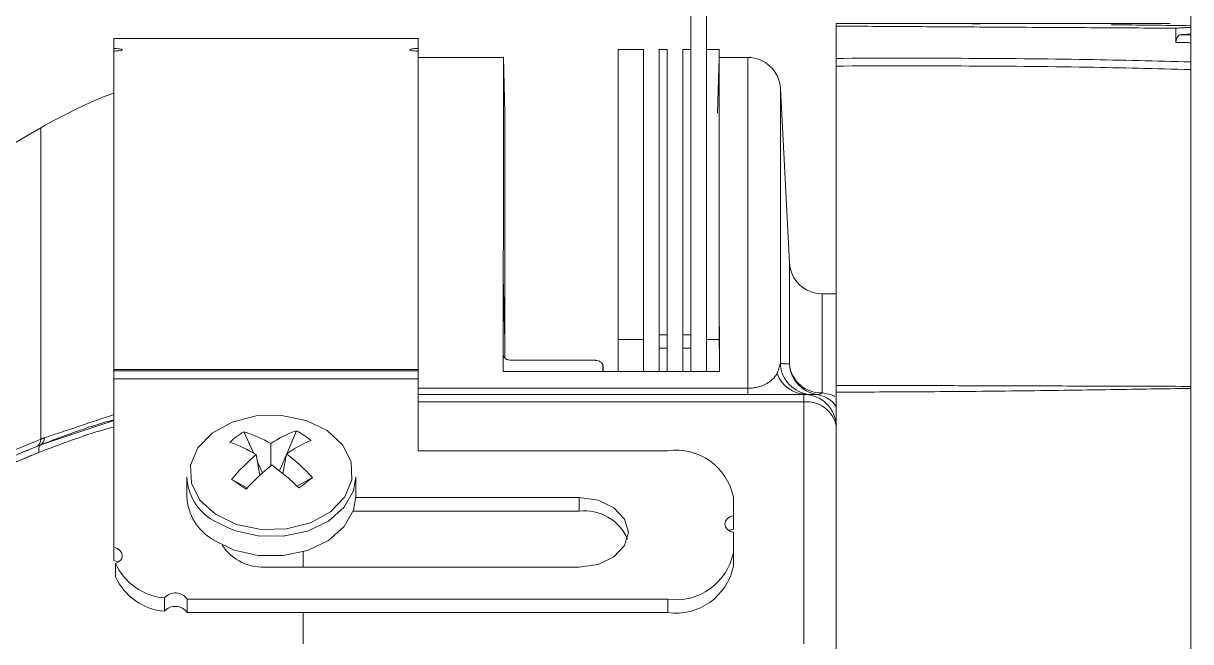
# Model space of a CAD drawing. Extents: x 2 to 136, y 1 to 99.
# Drawn here: x 101.306 to 103.529, y 47.537 to 48.715 of the extents above; entities that cross this region are included whole.
import ezdxf

# ---------------------------------------------------------------- set-up
doc = ezdxf.new("R2010")
doc.units = 0
doc.header["$MEASUREMENT"] = 0
doc.linetypes.add('SLD-Solid', pattern=[0])
doc.layers.add('OBJECT', color=7, linetype='CONTINUOUS')

msp = doc.modelspace()

# ---------------------------------------------------------------- linework, layer by layer
at = {"layer": 'OBJECT', "linetype": 'SLD-Solid', "lineweight": 15}
for p, q in [((103.5294, 44.4974), (103.5294, 53.47)), ((102.5772, 48.6335), (102.5772, 48.815)), ((102.6072, 48.6335), (102.6072, 48.815)), ((102.8544, 48.7097), (102.8544, 48.715)), ((102.8544, 48.7097), (102.8544, 48.6483)), ((103.0184, 48.715), (103.4904, 48.715)), ((103.1294, 48.715), (103.1294, 48.7143)), ((103.3794, 48.7123), (103.3794, 48.715)), ((102.0585, 48.686), (101.4785, 48.686)), ((101.4785, 48.6672), (101.4785, 48.686)), ((102.0585, 48.6672), (102.0585, 48.686)), ((101.4785, 48.6621), (101.4785, 48.6672)), ((102.0585, 48.6621), (102.0585, 48.6672)), ((102.4874, 48.665), (102.4394, 48.665)), ((102.4394, 48.1128), (102.4394, 48.665)), ((102.4874, 48.1128), (102.4874, 48.665)), ((102.5323, 48.665), (102.5174, 48.665)), ((102.5174, 48.1217), (102.5174, 48.665)), ((102.5323, 48.1217), (102.5323, 48.665)), ((102.5772, 48.665), (102.5623, 48.665)), ((102.5623, 48.1217), (102.5623, 48.665)), ((102.6312, 48.665), (102.6072, 48.665)), ((102.6312, 48.665), (102.6312, 48.1128)), ((101.4785, 48.0558), (101.4785, 48.6621)), ((102.0585, 48.0558), (102.0585, 48.6621)), ((102.2207, 48.65), (102.0585, 48.65)), ((102.2235, 48.5443), (102.2207, 48.6498)), ((102.6861, 48.65), (102.6312, 48.65)), ((102.6861, 48.0198), (102.6861, 48.65)), ((102.5772, 48.1217), (102.5772, 48.6335)), ((102.6072, 48.6335), (102.6072, 48.1128)), ((102.8544, 48.6337), (102.8544, 48.0171)), ((102.7654, 48.2588), (102.748, 48.5912)), ((102.748, 48.5912), (102.748, 48.0671)), ((102.2235, 48.1104), (102.2235, 48.545)), ((101.3394, 48.516), (100.618, 48.0995)), ((101.3394, 47.9227), (101.3394, 48.516)), ((102.7654, 48.066), (102.7654, 48.2588)), ((102.2203, 48.2309), (102.2235, 48.1104)), ((102.8544, 48.2), (102.8273, 48.2)), ((102.8273, 48.2), (102.8273, 48.011)), ((102.4394, 48.1128), (102.4874, 48.1128)), ((102.4394, 48.1128), (102.4394, 48.052)), ((102.4874, 48.1128), (102.4874, 48.052)), ((102.5174, 48.0965), (102.5174, 48.1217)), ((102.5174, 48.1217), (102.5323, 48.1217)), ((102.5323, 48.1217), (102.5323, 48.0965)), ((102.5623, 48.0965), (102.5623, 48.1217)), ((102.5623, 48.1217), (102.5772, 48.1217)), ((102.5772, 48.1217), (102.5772, 48.0965)), ((102.6312, 48.1128), (102.6072, 48.1128)), ((102.6072, 48.052), (102.6072, 48.1128)), ((102.6312, 48.0948), (102.6312, 48.1128)), ((102.5174, 48.0965), (102.5174, 48.052)), ((102.5323, 48.0965), (102.5174, 48.0965)), ((102.5323, 48.0965), (102.5323, 48.052)), ((102.5623, 48.0965), (102.5623, 48.052)), ((102.5772, 48.0965), (102.5623, 48.0965)), ((102.5772, 48.0965), (102.5772, 48.052)), ((101.4785, 48.053), (101.4785, 48.0558)), ((101.4785, 48.0558), (102.0585, 48.0558)), ((101.4785, 48.038), (101.4785, 48.053)), ((101.4785, 48.053), (102.0585, 48.053)), ((102.0585, 48.053), (102.0585, 48.0558)), ((102.0585, 48.038), (102.0585, 48.053)), ((102.2201, 48.052), (102.6319, 48.052)), ((101.4785, 47.7171), (101.4785, 48.038)), ((101.4785, 48.038), (102.0585, 48.038)), ((102.0585, 48.038), (102.0585, 47.901)), ((102.0585, 48.0198), (102.6861, 48.0198)), ((102.6861, 48.0198), (102.6861, 48.0082)), ((102.9265, 48.0253), (102.8544, 48.0253)), ((102.0585, 48.0082), (102.7924, 48.0082)), ((102.6861, 48.0082), (102.0585, 48.0082)), ((102.7924, 47.9939), (102.7924, 48.0082)), ((102.8544, 48.0126), (102.8544, 47.4894)), ((102.7924, 47.9939), (102.0585, 47.9939)), ((102.7924, 47.5329), (102.7924, 47.9939)), ((101.7259, 47.9369), (101.7445, 47.8966)), ((101.8264, 47.9391), (101.8081, 47.8953)), ((101.3395, 47.9122), (101.3394, 47.9123)), ((101.7778, 47.8725), (101.7776, 47.9145)), ((101.7497, 47.8935), (101.7567, 47.854)), ((101.8068, 47.8923), (101.7943, 47.8624)), ((101.8073, 47.8948), (101.8007, 47.8572)), ((102.0585, 47.901), (102.5335, 47.901)), ((101.7521, 47.8799), (101.7619, 47.8587)), ((101.6175, 47.8509), (101.6175, 47.8139)), ((101.7029, 47.8463), (101.7327, 47.83)), ((101.8571, 47.8496), (101.8278, 47.8331)), ((101.9395, 47.8139), (101.9395, 47.8509)), ((101.9395, 47.8116), (102.365, 47.8116)), ((102.365, 47.7861), (102.365, 47.8116)), ((102.6585, 47.7773), (102.6585, 47.8126)), ((101.9346, 47.7861), (102.365, 47.7861)), ((102.6585, 47.7773), (102.6585, 47.7518)), ((102.6585, 47.7066), (102.6585, 47.7455)), ((101.4785, 47.7171), (101.4785, 47.6917)), ((101.8394, 47.7086), (101.8394, 47.6793)), ((101.4818, 47.6863), (101.4818, 47.6608)), ((102.6585, 47.7066), (102.6585, 47.6811)), ((102.365, 47.6793), (101.772, 47.6793)), ((101.5748, 47.5951), (101.5748, 47.6205)), ((101.6184, 47.6182), (102.5335, 47.6182)), ((101.6184, 47.6182), (101.6184, 47.5927)), ((102.5335, 47.5927), (102.5335, 47.6182)), ((101.6184, 47.5927), (102.5335, 47.5927)), ((101.8394, 47.5927), (101.8394, 47.5329))]:
    msp.add_line(p, q, dxfattribs=at)
at = {"layer": 'OBJECT', "linetype": 'SLD-Solid', "lineweight": 15, "flags": 128}
for points in [[(102.6312, 48.6481), (102.6302, 48.6094), (102.6285, 48.5442)], [(101.4785, 47.9586), (101.3394, 47.9123), (101.3394, 47.9123), (101.3394, 47.9123)], [(101.6724, 47.7798), (101.7124, 47.7605), (101.7589, 47.7509), (101.8073, 47.7519), (101.8529, 47.7635), (101.8912, 47.7845), (101.9185, 47.8128), (101.9321, 47.8457), (101.9306, 47.8799), (101.9143, 47.9121), (101.8846, 47.9392), (101.8446, 47.9585), (101.7981, 47.9681), (101.7497, 47.9671), (101.7041, 47.9555), (101.6657, 47.9346), (101.6385, 47.9063), (101.6249, 47.8734), (101.6263, 47.8391), (101.6427, 47.8069), (101.6724, 47.7798)], [(101.336, 47.8977), (101.3359, 47.9006), (101.3359, 47.9033), (101.3361, 47.9056), (101.3364, 47.9076), (101.3369, 47.9092), (101.3376, 47.9106), (101.3385, 47.9116), (101.3395, 47.9122)], [(101.6681, 47.7681), (101.7076, 47.7487), (101.7534, 47.7385), (101.8013, 47.7383), (101.8473, 47.748), (101.8872, 47.7669), (101.9173, 47.7933), (101.9352, 47.8248), (101.9395, 47.8509)], [(101.6681, 47.7311), (101.7076, 47.7117), (101.7534, 47.7015), (101.8013, 47.7013), (101.8473, 47.711), (101.8872, 47.7299), (101.9173, 47.7563), (101.9352, 47.7878), (101.9395, 47.8139)], [(102.365, 47.8116), (102.4008, 47.8065), (102.4311, 47.7922), (102.4514, 47.7708), (102.4585, 47.7455), (102.4514, 47.7202), (102.4311, 47.6987), (102.4008, 47.6844), (102.365, 47.6793)], [(102.6585, 47.7455), (102.6519, 47.7479), (102.6468, 47.7516), (102.6434, 47.7562), (102.6423, 47.7614), (102.6434, 47.7665), (102.6468, 47.7712), (102.6519, 47.7749), (102.6585, 47.7773)], [(102.6506, 47.7486), (102.6519, 47.7494), (102.6585, 47.7518)], [(101.4785, 47.7171), (101.4847, 47.7149), (101.4897, 47.7115), (101.4931, 47.7073), (101.4946, 47.7025), (101.4942, 47.6976), (101.4917, 47.693), (101.4875, 47.6892), (101.4818, 47.6863)], [(101.4785, 47.6917), (101.4847, 47.6895), (101.4864, 47.6885)]]:
    msp.add_lwpolyline(points, dxfattribs=at)
at = {"layer": 'OBJECT', "linetype": 'SLD-Solid', "lineweight": 15}
for centre, radius, start, end in [((102.8544, -1.945), 50.66, 89.68898, 90), ((102.8544, -1.945), 50.66, 89.23656, 89.40622), ((102.6861, 48.588), 0.062, 3, 90), ((101.8394, 47.65), 1, 111.1585, 120), ((102.8273, 48.262), 0.062, 183, 270), ((102.8099, 48.0698), 0.062, 182.5109, 264.8716), ((102.8273, 48.069), 0.062, 182.7994, 260.9518), ((102.8255, 48.0713), 0.0603, 185.112, 271.7205), ((102.7982, 48.0682), 0.0599, 199.9391, 269.4293), ((102.7924, 47.9462), 0.062, 1.1518, 89.9956), ((102.8187, 48.0205), 0.0128, 264.8306, 312.121), ((102.7985, 47.9375), 0.0568, 10.0797, 96.1485), ((101.8272, 47.775), 0.191, 122.0142, 131.8137), ((101.6632, 47.7217), 0.2242, 59.3223, 73.7604), ((101.8981, 47.7361), 0.2153, 109.4634, 124.0339), ((101.7314, 47.7663), 0.1972, 51.5115, 61.1932), ((101.3239, 47.9224), 0.0155, 302.0402, 1.1252), ((101.3313, 47.9249), 0.015, 302.8502, 2.4787), ((101.6094, 47.6638), 0.2691, 58.5878, 70.3698), ((101.9566, 47.6798), 0.2617, 113.0569, 124.7889), ((102.001, 47.5976), 0.3883, 130.334, 140.1594), ((101.5775, 47.591), 0.3809, 42.7658, 52.897), ((102.5491, 47.7905), 0.1116, 11.4217, 98.0495), ((102.1066, 47.4776), 0.5139, 129.5502, 137.0248), ((101.4854, 47.4744), 0.4959, 45.8156, 53.6479), ((101.7185, 47.8557), 0.1011, 182.7053, 240.1436), ((103.9201, 51.1475), 3.9767, 236.1124, 236.5919), ((100.4044, 49.7563), 2.3971, 306.5243, 307.3039), ((101.7185, 47.8187), 0.1011, 182.7052, 240.1438), ((102.3751, 47.6979), 0.0887, 23.0744, 96.5384), ((101.7634, 47.7729), 0.0939, 213.3142, 275.2248), ((101.5847, 47.7331), 0.113, 204.4776, 264.9937), ((102.5491, 47.7287), 0.1116, 261.9505, 348.5783), ((102.5491, 47.7032), 0.1116, 261.9506, 348.5782), ((101.5847, 47.7077), 0.113, 204.4775, 264.9937), ((101.5957, 47.6023), 0.0277, 34.9615, 138.8586), ((101.5957, 47.5768), 0.0277, 34.9615, 138.8582)]:
    msp.add_arc(centre, radius, start, end, dxfattribs=at)
for points in [[(102.8544, 48.7097), (103.5011, 48.7057)], [(103.5294, 48.7075), (103.5011, 48.7057)], [(103.5011, 48.7057), (103.5014, 48.6788)], [(103.5112, 48.6933), (103.5294, 48.6945)], [(103.5112, 48.6933), (103.5294, 48.693)], [(101.4947, 48.6646), (101.4947, 48.6647)], [(102.0425, 48.665), (102.0423, 48.6647)], [(103.5294, 48.6781), (103.5014, 48.6788)], [(102.2235, 48.1017), (102.2235, 48.1104)], [(102.2235, 48.1017), (102.2235, 48.1017)], [(102.2235, 48.0776), (102.2235, 48.1017)], [(102.395, 48.0731), (102.2355, 48.0733)], [(102.4105, 48.052), (102.4102, 48.0628)], [(102.7418, 48.0478), (102.748, 48.0671)], [(102.9268, 48.0253), (103.5294, 48.0235)], [(102.7924, 48.0082), (102.7976, 48.0083)], [(102.8044, 48.008), (102.7976, 48.0083)], [(101.3463, 47.9255), (101.4785, 47.9697)], [(101.3394, 47.9227), (101.3463, 47.9255)], [(101.336, 47.8977), (101.2644, 47.8681)]]:
    msp.add_open_spline(points, degree=1, dxfattribs=at)
for points, knots in [([(103.5014, 48.6788), (103.5015, 48.6802), (103.5016, 48.6831), (103.503, 48.6869), (103.505, 48.6901), (103.5078, 48.6926), (103.51, 48.693), (103.5112, 48.6933)], [0, 0, 0, 0, 0.172104, 0.343699, 0.527172, 0.746258, 1, 1, 1, 1]), ([(101.4947, 48.6647), (101.4944, 48.665), (101.4939, 48.6656), (101.4897, 48.6664), (101.4843, 48.6669), (101.4802, 48.6671), (101.4785, 48.6672)], [0, 0, 0, 0, 0.273872, 0.547765, 0.818559, 1, 1, 1, 1]), ([(101.4785, 48.6621), (101.4809, 48.6622), (101.4858, 48.6625), (101.4912, 48.6632), (101.4941, 48.6639), (101.4945, 48.6644), (101.4947, 48.6646)], [0, 0, 0, 0, 0.278166, 0.556168, 0.835037, 1, 1, 1, 1]), ([(102.0423, 48.6647), (102.0426, 48.6644), (102.0431, 48.6638), (102.0473, 48.6629), (102.0527, 48.6623), (102.0568, 48.6621), (102.0585, 48.6621)], [0, 0, 0, 0, 0.275026, 0.549974, 0.820722, 1, 1, 1, 1]), ([(102.0585, 48.6672), (102.056, 48.6671), (102.0512, 48.6668), (102.0457, 48.6662), (102.0432, 48.6655), (102.0426, 48.6651), (102.0425, 48.665)], [0, 0, 0, 0, 0.298067, 0.59598, 0.894018, 1, 1, 1, 1]), ([(102.2203, 48.2309), (102.2204, 48.274), (102.2205, 48.3601), (102.2206, 48.4638), (102.2207, 48.5469), (102.2207, 48.607), (102.2207, 48.6401), (102.2207, 48.6539), (102.2207, 48.6499), (102.2207, 48.6498)], [0, 0, 0, 0, 0.164694, 0.329387, 0.498866, 0.668344, 0.833038, 0.997732, 1, 1, 1, 1]), ([(102.6312, 48.6481), (102.6312, 48.6473), (102.6312, 48.6457), (102.6313, 48.6146), (102.6313, 48.5609), (102.6314, 48.4825), (102.6315, 48.3745), (102.6316, 48.2352), (102.6318, 48.1133), (102.6319, 48.052)], [0, 0, 0, 0, 0.113769, 0.250999, 0.38823, 0.529447, 0.670665, 0.834511, 1, 1, 1, 1]), ([(102.8544, 48.6483), (103.0135, 48.6486), (103.2385, 48.649), (103.4635, 48.6433), (103.5294, 48.6416)], [0, 0, 0, 0, 0.707204, 1, 1, 1, 1]), ([(102.8544, 48.6337), (102.8544, 48.634), (102.8544, 48.6345), (102.8544, 48.6374), (102.8544, 48.6414), (102.8544, 48.6453), (102.8544, 48.6476), (102.8544, 48.6483)], [0, 0, 0, 0, 0.227366, 0.454733, 0.6821, 0.909465, 1, 1, 1, 1]), ([(103.5294, 48.6269), (103.4635, 48.6286), (103.2385, 48.6345), (103.0135, 48.634), (102.8544, 48.6337)], [0, 0, 0, 0, 0.292953, 1, 1, 1, 1]), ([(102.2201, 48.052), (102.2201, 48.066), (102.2202, 48.0939), (102.2202, 48.1341), (102.2203, 48.1805), (102.2203, 48.2118), (102.2203, 48.2309)], [0, 0, 0, 0, 0.218765, 0.43753, 0.656295, 1, 1, 1, 1]), ([(102.2202, 48.0834), (102.2202, 48.0801), (102.2202, 48.0697), (102.2202, 48.0592), (102.2202, 48.052)], [0, 0, 0, 0, 0.3251, 1, 1, 1, 1]), ([(102.2355, 48.0733), (102.234, 48.0734), (102.231, 48.0736), (102.2269, 48.0749), (102.2235, 48.077), (102.2208, 48.0799), (102.2204, 48.0822), (102.2202, 48.0834)], [0, 0, 0, 0, 0.172842, 0.345192, 0.529672, 0.742964, 1, 1, 1, 1]), ([(102.4102, 48.0628), (102.41, 48.0642), (102.4095, 48.067), (102.4058, 48.0703), (102.4013, 48.0723), (102.3975, 48.073), (102.3954, 48.073), (102.395, 48.0731)], [0, 0, 0, 0, 0.29148, 0.560989, 0.754894, 0.949735, 1, 1, 1, 1]), ([(102.4102, 48.052), (102.4102, 48.0531), (102.4102, 48.0561), (102.4102, 48.0597), (102.4102, 48.0623), (102.4102, 48.0628)], [0, 0, 0, 0, 0.28187, 0.85045, 1, 1, 1, 1]), ([(102.748, 48.0671), (102.7503, 48.0669), (102.7571, 48.0666), (102.7621, 48.0662), (102.7654, 48.066)], [0, 0, 0, 0, 0.33844, 1, 1, 1, 1]), ([(102.6861, 48.0198), (102.6888, 48.0199), (102.6948, 48.0201), (102.705, 48.0219), (102.7207, 48.0271), (102.7336, 48.0362), (102.7392, 48.044), (102.7418, 48.0478)], [0, 0, 0, 0, 0.064308, 0.144324, 0.280228, 0.653315, 1, 1, 1, 1]), ([(102.8544, 48.0126), (102.8544, 48.0173), (102.8544, 48.0238), (102.8544, 48.0242), (102.8544, 48.0243)], [0, 0, 0, 0, 0.732612, 1, 1, 1, 1]), ([(103.5294, 48.0197), (103.479, 48.0189), (103.3689, 48.0171), (103.1988, 48.0148), (103.0241, 48.013), (102.9093, 48.0127), (102.8544, 48.0126)], [0, 0, 0, 0, 0.223952, 0.489724, 0.755991, 1, 1, 1, 1]), ([(102.7976, 48.0083), (102.788, 48.0082), (102.7748, 48.0082), (102.7397, 48.0082), (102.7129, 48.0082), (102.6938, 48.0082), (102.6861, 48.0082)], [0, 0, 0, 0, 0.484963, 0.675898, 0.868393, 1, 1, 1, 1]), ([(102.8176, 48.0078), (102.817, 48.0078), (102.814, 48.0079), (102.8095, 48.008), (102.8052, 48.008), (102.8044, 48.008)], [0, 0, 0, 0, 0.169099, 0.845499, 1, 1, 1, 1]), ([(102.8544, 47.9848), (102.8528, 47.9874), (102.8492, 47.9931), (102.8396, 47.9998), (102.8296, 48.0051), (102.8208, 48.0071), (102.8176, 48.0078)], [0, 0, 0, 0, 0.293555, 0.667633, 0.881098, 1, 1, 1, 1]), ([(102.8273, 48.011), (102.8358, 48.0095), (102.8454, 48.0077), (102.8513, 48.0046), (102.852, 48.0042)], [0, 0, 0, 0, 0.887608, 1, 1, 1, 1]), ([(101.3395, 47.9122), (101.3395, 47.9122), (101.3797, 47.9273), (101.4253, 47.9453), (101.4729, 47.9582), (101.4785, 47.9597)], [0, 0, 0, 0, 0.000017, 0.881982, 1, 1, 1, 1]), ([(101.4785, 47.9461), (101.4727, 47.9445), (101.4239, 47.9314), (101.3772, 47.9135), (101.336, 47.8977)], [0, 0, 0, 0, 0.118347, 1, 1, 1, 1]), ([(101.3322, 47.9092), (101.1799, 47.8462), (100.8838, 47.7236), (100.588, 47.6006), (100.4442, 47.5409)], [0, 0, 0, 0, 0.514049, 1, 1, 1, 1]), ([(100.4514, 47.5533), (100.4822, 47.5662), (100.6555, 47.6385), (100.9515, 47.7617), (101.2168, 47.8718), (101.3394, 47.9227)], [0, 0, 0, 0, 0.104198, 0.585846, 1, 1, 1, 1]), ([(101.2717, 47.8841), (101.2942, 47.8933), (101.3167, 47.9024), (101.3395, 47.9122), (101.3395, 47.9122)], [0, 0, 0, 0, 0.99997, 1, 1, 1, 1]), ([(101.3394, 47.9123), (101.3394, 47.9123), (101.337, 47.9112), (101.3346, 47.9102), (101.3322, 47.9092)], [0, 0, 0, 0, 0.000279, 1, 1, 1, 1])]:
    msp.add_open_spline(points, degree=3, knots=knots, dxfattribs=at)

doc.saveas('drawing.dxf')
